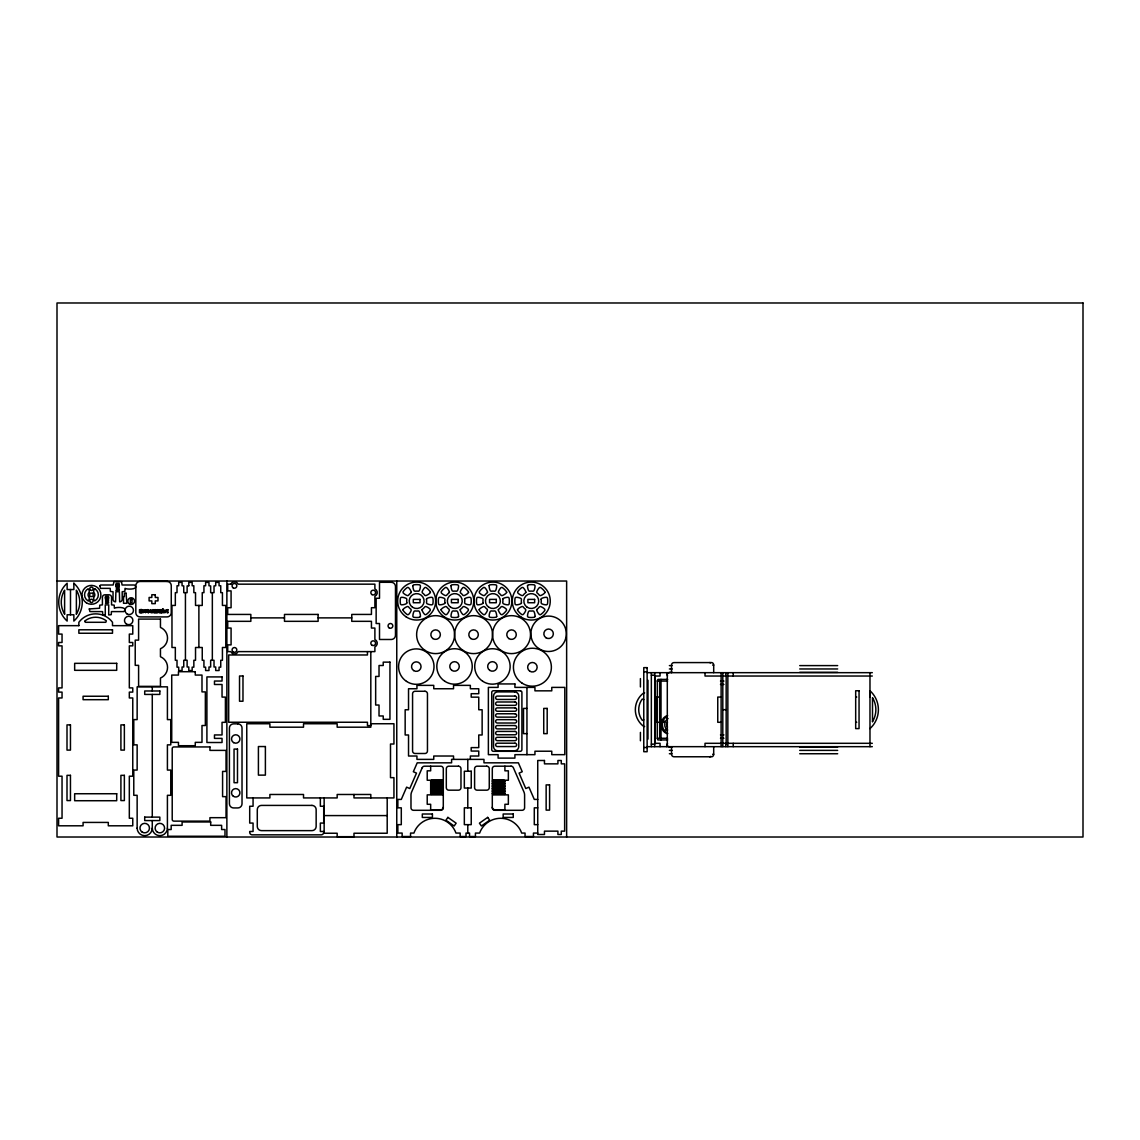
<?xml version="1.0" encoding="UTF-8"?>
<svg xmlns="http://www.w3.org/2000/svg" width="1140" height="1140" viewBox="0 0 1140 1140"><rect width="100%" height="100%" fill="white"/><g stroke="black" fill="none" stroke-linecap="round" stroke-linejoin="round"><path stroke-width="1.5" d="M70.495 589.537L70.495 614.774M869.977 697.053L869.977 690.755A25.493 25.493 0 0 1 869.977 728.603M152.632 611.866L152.646 609.686L153.458 609.686C155.439 612.38 150.907 614.075 151.321 611.425M667.698 739.946L657.866 739.946L657.253 738.264L657.31 680.466L657.923 679.397L667.698 679.397M118.446 584.891L116.793 584.221L116.793 584.948M643.772 719.839L642.39 720.423A17.627 17.627 0 0 1 642.262 699.062L643.772 699.561M155.225 610.327L155.553 611.567L155.282 610.327M154.655 612.664L155.852 612.664M161.994 612.664L163.049 612.18M161.111 612.707L161.98 609.686L163.205 609.686L164.075 612.707L163.234 612.707M162.279 609.401L163.134 608.689L162.55 609.43M149.397 610.826L151.078 609.686L150.081 611.154L151.178 612.707L149.383 611.496M661.015 679.397L661.015 739.946M107.545 598.187L106.419 598.187M140.989 612.023L140.291 610.385L141.032 610.37M57 581.029L566.637 581.029L566.637 837.017M117.819 585.276L117.05 585.247M116.109 586.615L119.13 586.615L119.13 587.784L116.964 588.411L119.102 589.038L119.13 590.207M116.109 590.221L119.13 590.221M106.177 597.161L107.801 597.161M141.004 609.686L139.508 609.686L139.493 612.707L141.004 612.707M167.879 609.686L167.124 609.686L167.096 612.707L167.879 612.707M144.951 610.356L143.512 610.841M166.597 610.356L165.072 612.707L165.043 610.385M143.526 610.883C147.473 610.798 140.904 612.095 144.98 612.038L142.728 612.707L142.7 609.686L144.965 610.327M151.321 611.411L152.105 611.411M162.892 611.567L162.564 610.327L162.92 611.553M154.598 612.707L153.815 612.707L154.641 609.686L155.867 609.686L156.736 612.707L155.895 612.707M161.139 612.707L161.937 612.707M250.843 617.88L284.487 617.88M318.117 617.88L351.761 617.88M712.7 665.105L713.697 665.105L713.697 672.671M669.38 665.603L672.073 665.603M799.724 665.603L837.672 665.603M669.38 668.966L672.23 668.966M799.724 668.966L837.672 668.966M643.772 671.831L647.135 671.831M669.38 672.329L672.23 672.329M799.724 672.329L837.672 672.329M647.135 672.671L872.314 672.671M651.339 675.193L654.716 675.193M654.716 676.034L660.046 676.034L660.046 672.671M667.484 676.034L666.757 672.671M721.121 676.034L705.019 676.034L705.019 672.671M722.803 676.034L872.314 676.034M657.253 681.079L667.584 681.079M720.48 681.079L723.928 681.079M720.48 684.442L723.928 684.442M644.613 692.849L643.772 692.849A20.99 20.99 0 0 0 643.772 726.494L644.613 726.494M655.244 697.053L659.675 697.053M721.121 697.053L717.758 697.053L717.758 722.29L721.121 722.29M855.684 697.053L856.724 697.053M526.951 708.41L523.502 708.41L523.502 733.647L526.951 733.647M722.803 709.678L726.166 709.678M666.644 718.599L667.983 718.599M655.244 722.29L659.675 722.29M855.684 722.29L856.724 722.29M370.814 723.743L393.941 723.743L393.941 744.021L390.493 744.021L390.493 777.651L393.941 777.651L393.941 797.929L353.984 797.929L353.984 794.48M370.814 725.61L367.451 725.61L367.451 722.247L228.684 722.247L228.684 654.973L367.451 654.973L367.451 651.61M720.48 734.901L723.928 734.901M657.253 738.264L667.584 738.264M720.48 738.264L723.928 738.264M654.716 743.308L660.046 743.308L660.046 746.672M667.484 743.308L666.757 746.672M721.121 743.308L705.019 743.308L705.019 746.672M722.803 743.308L872.314 743.308M651.339 744.149L654.716 744.149M647.135 746.672L872.314 746.672M669.38 747.014L672.23 747.014M799.724 747.014L837.672 747.014M643.772 747.512L647.135 747.512M669.38 750.377L672.23 750.377M799.724 750.377L837.672 750.377M669.38 753.74L672.073 753.74M799.724 753.74L837.672 753.74M712.7 754.252L713.697 754.252L713.697 746.672M431.504 779.774L442.448 779.774M493.136 779.774L504.065 779.774M430.664 781.043L436.349 781.043M437.603 781.043L443.289 781.043M492.295 781.043L497.966 781.043M499.234 781.043L504.906 781.043M431.504 782.297L442.448 782.297M493.136 782.297L504.065 782.297M430.664 783.565L436.349 783.565M437.603 783.565L443.289 783.565M492.295 783.565L497.966 783.565M499.234 783.565L504.906 783.565M431.504 784.833L442.448 784.833M493.136 784.833L504.065 784.833M430.664 786.087L436.349 786.087M437.603 786.087L443.289 786.087M492.295 786.087L497.966 786.087M499.234 786.087L504.906 786.087M431.504 787.355L442.448 787.355M493.136 787.355L504.065 787.355M430.664 788.609L436.349 788.609M437.603 788.609L443.289 788.609M492.295 788.609L497.966 788.609M499.234 788.609L504.906 788.609M431.504 789.877L442.448 789.877M493.136 789.877L504.065 789.877M430.664 791.131L436.349 791.131M437.603 791.131L443.289 791.131M492.295 791.131L497.966 791.131M499.234 791.131L504.906 791.131M431.504 792.4L442.448 792.4M493.136 792.4L504.065 792.4M430.664 793.654L436.349 793.654M437.603 793.654L443.289 793.654M492.295 793.654L497.966 793.654M499.234 793.654L504.906 793.654M431.504 794.922L442.448 794.922M493.136 794.922L504.065 794.922M537.738 799.425L534.289 799.425L528.946 787.156L525.782 788.538L519.085 773.105L522.248 771.737L518.372 762.831L483.973 762.831L483.973 759.382L451.597 759.382L451.597 762.831L417.212 762.831L413.336 771.737L416.499 773.105L409.787 788.538L406.624 787.156L401.294 799.425L397.846 799.425L397.846 807.832L401.294 807.832L401.294 824.662L397.846 824.662L397.846 833.069L402.135 833.069L402.135 836.518L410.543 836.518L410.543 833.069L413.905 833.069A22.344 22.344 0 0 1 455.957 833.069L460.161 833.069L460.161 836.518L466.018 836.518L466.018 833.069L469.552 833.069L469.552 836.518L475.423 836.518L475.423 833.069L479.626 833.069A22.344 22.344 0 0 1 521.678 833.069L525.041 833.069L525.041 836.518L533.449 836.518L533.449 833.069L537.738 833.069M537.738 807.832L534.289 807.832L534.289 824.662L537.738 824.662M324.145 815.585L387.201 815.585M108.471 601.977L106.334 601.364L108.471 600.751L108.499 599.569L105.478 599.555L107.701 600.353L105.507 600.951L107.673 602.362L105.478 603.131L108.499 603.16L108.499 601.991M141.317 610.598L141.346 611.396M869.977 672.671L869.977 746.672M733.234 672.671L733.234 676.034M733.234 743.308L733.234 746.672M727.847 672.671L727.847 746.672M726.166 675.407L726.166 743.95M725.838 672.671L725.838 676.034M725.838 743.308L725.838 746.672M722.803 672.671L722.803 746.672M721.121 672.671L721.121 746.672M671.531 672.671L671.531 665.105A2.522 2.522 0 0 1 674.053 662.582L711.631 662.582A2.522 2.066 -90 0 1 713.697 665.105M671.531 746.672L671.531 754.252A2.522 2.522 0 0 0 674.053 756.775L711.631 756.775A2.522 2.066 -90 0 0 713.697 754.252M659.675 681.079L659.675 738.264M656.583 697.053L656.583 722.29M655.244 676.034L655.244 743.308M654.716 672.671L654.716 746.672M651.339 672.671L651.339 746.672M647.976 680.252L647.976 739.091M640.409 678.571L640.409 686.964M640.409 732.393L640.409 740.786M526.951 687.392L526.951 754.666M504.906 766.194L504.906 770.825L508.355 770.825L508.355 780.245L504.906 780.245L504.906 794.865L508.355 794.865L508.355 804.284L504.906 804.284L504.906 809.742L494.817 809.742A2.522 2.522 0 0 1 492.295 807.22M470.35 759.382L470.35 756.019L478.757 756.019L478.757 751.06L471.191 751.06L471.191 747.612L478.757 747.612L478.757 734.986L482.135 734.986L482.135 709.764L478.757 709.764L478.757 697.153L471.191 697.153L471.191 693.704L478.757 693.704L478.757 688.745L470.35 688.745L470.35 685.368L453.535 685.368L453.535 688.745L433.756 688.745L433.756 685.368L416.941 685.368L416.941 688.745L408.533 688.745L408.533 709.764L405.156 709.764L405.156 734.986L408.533 734.986L408.533 756.019L416.941 756.019L416.941 759.382L433.756 759.382L433.756 756.019L453.535 756.019L453.535 759.382M467.785 759.382L467.785 771.239M467.785 788.053L467.785 807.832M467.785 824.662L467.785 833.069M430.664 766.194L430.664 770.825L427.215 770.825L427.215 780.245L430.664 780.245L430.664 794.865L427.215 794.865L427.215 804.284L430.664 804.284L430.664 809.742L440.767 809.742A2.522 2.522 0 0 0 443.289 807.22M396.763 581.029L396.763 837.017M387.201 797.929L387.201 833.24L353.984 833.24L353.984 836.689L337.169 836.689L337.169 833.24L324.145 833.24L324.145 797.929M370.814 651.61L370.814 727.192L337.169 727.192L337.169 723.743L303.525 723.743L303.525 727.192L269.895 727.192L269.895 723.743L246.767 723.743L246.767 797.929L269.895 797.929L269.895 794.48L303.525 794.48L303.525 797.929L337.169 797.929L337.169 794.48L370.814 794.48L370.814 797.929M320.354 797.843L320.354 806.251L323.717 806.251L323.717 823.066L320.354 823.066L320.354 831.473L323.717 831.473L323.717 832.314A2.522 2.522 0 0 1 321.195 834.836L252.225 834.836A2.522 2.522 0 0 1 249.703 832.314L249.703 831.473L253.066 831.473L253.066 823.066L249.703 823.066L249.703 806.251L253.066 806.251L253.066 797.843M226.874 581.029L226.874 837.017M212.339 592.658L212.339 660.274M198.887 605.44L198.887 647.491M185.435 592.658L185.435 660.274M167.908 609.686L167.908 612.707M167.409 828.281L167.409 795.307L170.772 795.307L170.772 770.07L167.409 770.07L167.409 744.848L170.772 744.848L170.772 719.611L167.409 719.611L167.409 686.836L137.142 686.836L137.142 719.611L133.779 719.611L133.779 744.848L137.142 744.848L137.142 770.07L133.779 770.07L133.779 795.307L137.142 795.307L137.142 828.281M166.639 610.327L164.26 610.327M152.275 686.836L152.275 690.982M152.275 694.431L152.275 817.123M152.275 820.572L152.275 828.096A7.567 7.567 0 0 1 144.709 835.663A7.567 7.567 0 0 1 137.142 828.096M149.326 610.826L148.513 609.686L148.513 612.707L149.326 611.496M119.13 584.934L119.13 583.423L116.109 583.409L116.109 584.934M116.109 586.658L118.318 587.414L116.138 588.012L118.303 589.423L116.109 590.192M108.499 597.859L108.499 596.363L105.478 596.348L105.478 597.859M167.409 828.096A7.567 7.567 0 0 1 159.842 835.663A7.567 7.567 0 0 1 152.275 828.096M119.372 584.962A1.425 1.425 0 0 1 117.919 586.302M117.32 586.302A1.425 1.425 0 0 1 115.853 584.962M108.756 597.901A1.425 1.425 0 0 1 107.288 599.241M106.69 599.241A1.425 1.425 0 0 1 105.222 597.901M141.047 609.43A1.425 1.425 0 0 1 142.372 610.898M142.372 611.496A1.425 1.425 0 0 1 141.047 612.964M667.513 733.804A9.448 8.664 -90 0 1 661.043 724.627A9.448 8.664 -90 0 1 667.598 715.507M667.47 727.192A3.05 2.793 90 0 0 667.171 726.593A3.363 3.078 -90 0 1 667.171 722.746A3.05 2.793 90 0 0 667.47 722.147M667.499 729.386A3.05 2.793 90 0 1 667.114 730.17M667.684 733.376A9.448 8.664 -90 0 1 662.383 724.969A9.448 8.664 -90 0 1 667.199 716.205M665.746 730.085A6.926 6.341 -90 0 1 665.318 729.685M663.779 722.176A6.926 6.341 -90 0 1 664.264 721.093M667.527 730.427A6.926 6.341 -90 0 1 667.456 718.955M709.65 662.582A2.522 2.066 -90 0 1 710.591 662.867M710.776 756.361A2.522 2.066 -90 0 1 709.65 756.775M668.981 746.672A1.681 1.681 0 0 1 667.299 744.99L667.299 674.353A1.681 1.681 0 0 1 668.981 672.671M73.858 583.238L73.858 589.537L67.132 589.537L67.132 583.238A25.493 25.493 0 0 0 67.132 621.072L67.132 614.774L73.858 614.774L73.858 621.072A25.493 25.493 0 0 0 73.858 583.238M144.709 817.123L144.709 820.572L159.842 820.572L159.842 817.123L144.709 817.123M84.731 621.428L85.514 622.298L105.792 622.298L106.348 620.83A17.627 17.627 0 0 0 85.073 620.787L84.731 621.428M406.838 602.889L406.382 603.659A10.802 10.802 0 0 1 401.294 604.827L400.496 604.2A16.459 16.459 0 0 1 400.482 597.987L401.294 597.303A10.802 10.802 0 0 1 406.382 598.471L406.838 599.298A9.975 9.975 0 0 0 406.838 602.761L406.838 602.946M426.474 599.184L426.474 599.298A9.975 9.975 0 0 1 426.488 602.761L426.93 603.659A10.802 10.802 0 0 0 432.017 604.827L432.83 604.143A16.459 16.459 0 0 0 432.83 597.987L432.017 597.303A10.802 10.802 0 0 0 426.93 598.471L426.474 599.184M444.971 602.889L444.614 603.587A10.802 10.802 0 0 1 439.427 604.827L438.629 604.2A16.459 16.459 0 0 1 438.615 597.987L439.427 597.303A10.802 10.802 0 0 1 444.514 598.471L444.971 599.298A9.975 9.975 0 0 0 444.956 602.761L444.971 602.946M464.607 599.184L464.607 599.298A9.975 9.975 0 0 1 464.607 602.761L465.063 603.659A10.802 10.802 0 0 0 470.15 604.827L470.948 604.143A16.459 16.459 0 0 0 470.948 597.987L470.15 597.303A10.802 10.802 0 0 0 465.063 598.471L464.607 599.184M483.103 602.889L482.747 603.587A10.802 10.802 0 0 1 477.56 604.827L476.748 604.143A16.459 16.459 0 0 1 476.748 597.987L477.56 597.303A10.802 10.802 0 0 1 482.647 598.471L483.103 599.298A9.975 9.975 0 0 0 483.089 602.761L483.103 602.946M502.74 599.184L502.74 599.298A9.975 9.975 0 0 1 502.74 602.761L503.196 603.659A10.802 10.802 0 0 0 508.269 604.827L509.081 604.143A16.459 16.459 0 0 0 509.081 597.987L508.269 597.303A10.802 10.802 0 0 0 503.196 598.471L502.74 599.184M521.465 602.889L521.051 603.63A10.802 10.802 0 0 1 515.921 604.827L515.138 604.271A16.459 16.459 0 0 1 515.109 597.987L515.921 597.303A10.802 10.802 0 0 1 520.994 598.471L521.465 599.298A9.975 9.975 0 0 0 521.45 602.761L521.465 602.889M541.087 599.184L541.087 599.298A9.975 9.975 0 0 1 541.101 602.761L541.543 603.659A10.802 10.802 0 0 0 546.63 604.827L547.442 604.143A16.459 16.459 0 0 0 547.442 597.987L546.701 597.303A10.802 10.802 0 0 0 541.543 598.471L541.087 599.184M411.269 592.216L410.913 592.914A9.975 9.975 0 0 0 408.505 595.322L407.621 595.65A10.802 10.802 0 0 1 403.132 592.871L403.047 591.803A16.459 16.459 0 0 1 407.393 587.456L408.462 587.542A10.802 10.802 0 0 1 411.226 591.974L411.269 592.273M422.042 609.857L422.085 610.157A10.802 10.802 0 0 0 424.864 614.588L425.918 614.674A16.459 16.459 0 0 0 430.264 610.327L430.179 609.259A10.802 10.802 0 0 0 425.747 606.494L424.807 606.808A9.975 9.975 0 0 1 422.399 609.216L422.042 609.857M449.402 592.216L449.046 592.914A9.975 9.975 0 0 0 446.638 595.322L445.754 595.65A10.802 10.802 0 0 1 441.266 592.871L441.18 591.803A16.459 16.459 0 0 1 445.526 587.456L446.581 587.542A10.802 10.802 0 0 1 449.359 591.974L449.388 592.273M460.175 609.857L460.218 610.157A10.802 10.802 0 0 0 462.982 614.588L464.037 614.674A16.459 16.459 0 0 0 468.397 610.327L468.312 609.259A10.802 10.802 0 0 0 463.88 606.494L462.94 606.808A9.975 9.975 0 0 1 460.532 609.216L460.175 609.857M487.521 592.216L487.165 592.914A9.975 9.975 0 0 0 484.771 595.322L483.816 595.636A10.802 10.802 0 0 1 479.399 592.871L479.313 591.803A16.459 16.459 0 0 1 483.659 587.456L484.714 587.542A10.802 10.802 0 0 1 487.493 591.974L487.521 592.273M498.308 609.857L498.351 610.157A10.802 10.802 0 0 0 501.116 614.588L502.17 614.674A16.459 16.459 0 0 0 506.53 610.327L506.431 609.259A10.802 10.802 0 0 0 502.013 606.494L501.073 606.808A9.975 9.975 0 0 1 498.665 609.216L498.308 609.857M525.882 592.216L525.526 592.914A9.975 9.975 0 0 0 523.132 595.322L522.305 595.664A10.802 10.802 0 0 1 517.76 592.871L517.66 591.803A16.459 16.459 0 0 1 522.02 587.456L523.075 587.542A10.802 10.802 0 0 1 525.839 591.974L525.882 592.273M536.669 609.857L536.712 610.157A10.802 10.802 0 0 0 539.476 614.588L540.531 614.674A16.459 16.459 0 0 0 544.877 610.327L544.792 609.259A10.802 10.802 0 0 0 540.374 606.494L539.42 606.808A9.975 9.975 0 0 1 537.026 609.216L536.669 609.857M89.276 609.002L89.918 611.567L102.543 611.596L102.728 614.645L105.265 614.959L105.265 604.87L108.713 604.87L108.713 614.959L111.25 614.645L111.435 611.596L123.861 611.596C128.877 606.751 116.009 606.95 114.399 608.233L114.185 605.126L111.563 604.87L111.563 597.317A2.522 2.522 0 0 0 109.041 594.795L104.937 594.795A2.522 2.522 0 0 0 102.415 597.317L102.415 604.87L99.75 605.183L99.579 608.233L89.276 608.945M99.892 585.789L100.548 588.354L110.195 588.368L110.38 591.418L113.045 591.731L113.045 599.298A2.522 2.522 0 0 0 115.567 601.834L115.895 591.731L119.344 591.731L119.672 601.834A2.522 2.522 0 0 0 122.194 599.298L122.194 591.731L124.844 591.418L125.029 588.368C127.48 589.679 139.451 589.58 134.563 585.005L122.066 585.005L121.538 581.699L114 581.642L113.159 585.005L100.676 585.005L99.892 585.789M402.905 609.772L403.047 610.327A16.459 16.459 0 0 0 407.393 614.674L408.462 614.588A10.802 10.802 0 0 0 411.226 610.157L410.956 609.245A9.975 9.975 0 0 1 408.505 606.808L407.621 606.48A10.802 10.802 0 0 0 403.132 609.259L402.933 609.658M430.407 592.287L430.25 592.772A10.802 10.802 0 0 1 425.747 595.636L424.849 595.365A9.975 9.975 0 0 0 422.399 592.914L422.085 591.974A10.802 10.802 0 0 1 424.864 587.542L425.918 587.456A16.459 16.459 0 0 1 430.264 591.803L430.407 592.287M441.038 609.772L441.18 610.327A16.459 16.459 0 0 0 445.526 614.674L446.581 614.588A10.802 10.802 0 0 0 449.359 610.157L449.089 609.245A9.975 9.975 0 0 1 446.638 606.808L445.754 606.48A10.802 10.802 0 0 0 441.266 609.259L441.052 609.658M468.54 592.287L468.341 592.814A10.802 10.802 0 0 1 463.88 595.636L462.968 595.365A9.975 9.975 0 0 0 460.532 592.914L460.218 591.974A10.802 10.802 0 0 1 462.982 587.542L464.037 587.456A16.459 16.459 0 0 1 468.397 591.803L468.54 592.287M479.171 609.772L479.313 610.327A16.459 16.459 0 0 0 483.659 614.674L484.714 614.588A10.802 10.802 0 0 0 487.493 610.157L487.222 609.245A9.975 9.975 0 0 1 484.771 606.808L483.816 606.494A10.802 10.802 0 0 0 479.399 609.259L479.185 609.658M506.673 592.287L506.474 592.814A10.802 10.802 0 0 1 502.013 595.636L501.101 595.365A9.975 9.975 0 0 0 498.665 592.914L498.351 591.974A10.802 10.802 0 0 1 501.116 587.542L502.17 587.456A16.459 16.459 0 0 1 506.53 591.803L506.673 592.287M517.517 609.772L517.66 610.327A16.459 16.459 0 0 0 522.02 614.674L523.075 614.588A10.802 10.802 0 0 0 525.839 610.157L525.526 609.216A9.975 9.975 0 0 1 523.132 606.808L522.305 606.466A10.802 10.802 0 0 0 517.76 609.259L517.532 609.715M545.034 592.287L544.792 592.871A10.802 10.802 0 0 1 540.374 595.636L539.42 595.322A9.975 9.975 0 0 0 537.026 592.914L536.712 591.974A10.802 10.802 0 0 1 539.476 587.542L540.531 587.456A16.459 16.459 0 0 1 544.877 591.803L545.034 592.287M412.894 585.647L412.894 585.703A10.802 10.802 0 0 0 414.062 590.791L414.96 591.232A9.975 9.975 0 0 1 418.351 591.232L419.249 590.791A10.802 10.802 0 0 0 420.418 585.703L419.734 584.891A16.459 16.459 0 0 0 413.578 584.891L412.894 585.647M420.418 616.427L419.734 617.239A16.459 16.459 0 0 1 413.578 617.239L412.908 616.555A10.802 10.802 0 0 1 414.062 611.339L414.96 610.898A9.975 9.975 0 0 0 418.351 610.898L419.249 611.339A10.802 10.802 0 0 1 420.418 616.427L420.418 616.484M451.027 585.647L451.027 585.703A10.802 10.802 0 0 0 452.195 590.791L453.093 591.232A9.975 9.975 0 0 1 456.484 591.232L457.382 590.791A10.802 10.802 0 0 0 458.551 585.703L457.867 584.891A16.459 16.459 0 0 0 451.711 584.891L451.027 585.647M458.551 616.427L457.867 617.239A16.459 16.459 0 0 1 451.711 617.239L451.041 616.555A10.802 10.802 0 0 1 452.195 611.339L453.093 610.898A9.975 9.975 0 0 0 456.484 610.898L457.382 611.339A10.802 10.802 0 0 1 458.551 616.427L458.551 616.484M489.16 585.647L489.16 585.703A10.802 10.802 0 0 0 490.328 590.791L491.226 591.232A9.975 9.975 0 0 1 494.618 591.232L495.515 590.791A10.802 10.802 0 0 0 496.684 585.703L496.114 584.934A16.459 16.459 0 0 0 489.844 584.891L489.16 585.647M496.684 616.427L496.114 617.196A16.459 16.459 0 0 1 489.844 617.239L489.174 616.555A10.802 10.802 0 0 1 490.328 611.339L491.226 610.898A9.975 9.975 0 0 0 494.618 610.898L495.515 611.339A10.802 10.802 0 0 1 496.684 616.427L496.67 616.484M527.521 585.647L527.521 585.703A10.802 10.802 0 0 0 528.689 590.791L529.516 591.247A9.975 9.975 0 0 1 532.978 591.232L533.862 590.791A10.802 10.802 0 0 0 535.03 585.703L534.418 584.905A16.459 16.459 0 0 0 528.205 584.891L527.521 585.647M535.03 616.427L534.418 617.225A16.459 16.459 0 0 1 528.205 617.239L527.521 616.427A10.802 10.802 0 0 1 528.689 611.339L529.516 610.883A9.975 9.975 0 0 0 532.978 610.898L533.862 611.339A10.802 10.802 0 0 1 535.03 616.427L535.03 616.484M159.928 610.484L159.329 612.707L157.904 610.47L157.904 612.707L157.121 612.707L157.121 609.686L158.303 609.686L158.916 611.866L159.543 609.686L160.726 609.686L160.726 612.707L159.928 612.707L159.928 610.484M422.213 767.705L411.683 791.873A8.408 8.408 0 0 0 410.984 795.236L410.984 807.776A2.522 2.522 0 0 0 413.507 810.298L440.767 810.298A2.522 2.522 0 0 0 443.289 807.776L443.289 768.716A2.522 2.522 0 0 0 440.767 766.194L424.536 766.194A2.522 2.522 0 0 0 422.213 767.705M147.145 609.686L146.419 610.826L145.549 609.686L145.549 612.707L146.362 611.496L148.214 612.707L147.117 611.154L148.114 609.686L147.145 609.686M447.892 817.38L445.911 820.202L454.162 826.001L456.143 823.18L447.892 817.38M94.777 588.767L94.563 588.995A3.05 3.05 0 0 0 94.207 592.914A3.363 3.363 0 0 1 94.207 596.761A3.05 3.05 0 0 0 94.563 600.68L94.777 600.894A6.926 6.926 0 0 0 94.777 588.767M88.336 600.68L88.108 600.894A6.926 6.926 0 0 1 88.108 588.767L88.336 588.995A3.05 3.05 0 0 1 88.692 592.914A3.363 3.363 0 0 0 88.692 596.761A3.05 3.05 0 0 1 88.336 600.68M487.692 817.38L479.427 823.18L481.408 826.001L489.673 820.202L487.692 817.38M188.798 585.76L187.117 585.932L187.117 592.658L183.754 592.658L183.754 585.932L182.072 585.76L182.072 582.398L178.695 582.398L178.695 585.76L177.013 585.76L177.013 592.658L175.332 592.658L175.332 605.44L171.969 605.44L171.969 647.491L175.332 647.491L175.332 660.274L177.013 660.274L177.013 667.171L178.695 667.171L178.695 670.534L182.072 670.534L182.072 667L183.754 667L183.754 660.274L187.117 660.274L187.117 667L188.798 667L188.798 670.534L192.161 670.534L192.161 667.171L193.843 667.171L193.843 660.274L195.524 660.274L195.524 647.491L202.25 647.491L202.25 660.274L203.932 660.274L203.932 667.171L205.613 667.171L205.613 670.534L208.976 670.534L208.976 667L210.658 667L210.658 660.274L214.021 660.274L214.021 667L215.702 667L215.702 670.534L219.065 670.534L219.065 667.171L220.747 667.171L220.747 660.274L222.428 660.274L222.428 647.491L225.791 647.491L225.791 605.44L222.428 605.44L222.428 592.658L220.747 592.658L220.747 585.76L219.065 585.76L219.065 582.398L215.702 582.398L215.702 585.76L214.021 585.932L214.021 592.658L210.658 592.658L210.658 585.932L208.976 585.76L208.976 582.398L205.613 582.398L205.613 585.76L203.932 585.76L203.932 592.658L202.25 592.658L202.25 605.44L195.524 605.44L195.524 592.658L193.843 592.658L193.843 585.76L192.161 585.76L192.161 582.398L188.798 582.398L188.798 585.76M1083 302.983L57 302.983L57 837.017L1083 837.017L1083 302.983M167.053 581.471L140.035 581.471A4.204 4.204 0 0 0 135.831 585.675L135.817 612.707A4.204 4.204 0 0 0 140.035 616.911L167.053 616.911A4.204 4.204 0 0 0 171.257 612.707L171.271 585.675A4.204 4.204 0 0 0 167.053 581.471M391.276 582.298L379.506 582.298L379.506 598.272L376.143 598.272L376.143 623.509L379.506 623.509L379.506 639.483L391.276 639.483A4.204 4.204 0 0 0 395.48 635.279L395.48 586.501A4.204 4.204 0 0 0 391.276 582.298M230.75 584.164L227.715 584.164L227.715 590.891L231.078 590.891L231.078 607.706L227.715 607.706L227.715 614.432L250.843 614.432L250.843 621.328L227.715 621.328L227.715 628.055L231.078 628.055L231.078 644.884L227.715 644.884L227.715 651.61L230.75 651.61A4.061 4.061 0 0 0 238.146 651.61L374.889 651.61L374.889 646.893A4.061 4.061 0 0 0 374.889 639.497L374.889 628.055L371.441 628.055L371.441 621.328L351.761 621.328L351.761 614.432L371.441 614.432L371.441 607.706L374.889 607.706L374.889 596.263A4.061 4.061 0 0 0 374.889 588.881L374.889 584.164L238.146 584.164A4.061 4.061 0 0 0 230.75 584.164M93.124 593.156L89.761 593.156L89.761 596.519L93.124 596.519L93.124 593.156M126.041 593.199L124.36 593.199L124.36 596.562L123.519 596.562L123.519 603.288L126.882 603.288L126.041 593.199M155.268 594.738L151.82 594.738L151.82 597.46L149.098 597.46L149.098 600.908L151.82 600.908L151.82 603.644L155.268 603.644L155.268 600.908L157.99 600.908L157.99 597.46L155.268 597.46L155.268 594.738M132.026 599.426L130.345 599.426L130.345 602.789L132.026 602.789L132.026 599.426M420.019 599.384L413.293 599.384L413.293 602.747L420.019 602.747L420.019 599.384M458.152 599.384L451.426 599.384L451.426 602.747L458.152 602.747L458.152 599.384M496.285 599.384L489.559 599.384L489.559 602.747L496.285 602.747L496.285 599.384M534.646 599.384L527.905 599.384L527.905 602.747L534.646 602.747L534.646 599.384M318.117 614.432L284.487 614.432L284.487 621.328L318.117 621.328L318.117 614.432M160.455 619.091L138.596 619.091L138.596 640.124L135.218 640.124L135.218 665.347L138.596 665.347L138.596 686.366L160.455 686.366L160.455 678.043A11.557 11.557 0 0 0 160.455 656.726L160.455 648.731A11.557 11.557 0 0 0 160.455 627.428L160.455 619.091M78.86 625.661L58.596 625.661L58.596 634.082L62.044 634.082L62.044 642.49L58.596 642.49L58.596 645.853L62.044 645.853L62.044 687.904L58.596 687.904L58.596 692.108L62.044 692.108L62.044 697.965L58.596 697.965L58.596 776.198L62.044 776.198L62.044 818.249L58.596 818.249L58.596 825.802L83.078 825.802L83.078 822.424L108.3 822.424L108.3 825.802L132.767 825.802L132.767 818.249L129.319 818.249L129.319 776.198L132.767 776.198L132.767 697.965L129.319 697.965L129.319 692.108L132.767 692.108L132.767 687.904L129.319 687.904L129.319 645.853L132.767 645.853L132.767 642.49L129.319 642.49L129.319 634.082L132.767 634.082L132.767 625.661L112.504 625.661L112.504 622.298A20.99 20.99 0 0 0 78.86 622.298L78.86 625.661M112.504 629.793L78.86 629.793L78.86 633.241L112.504 633.241L112.504 629.793M389.951 662.141L383.225 662.141L383.225 665.504L379.022 665.504L379.022 676.433L375.659 676.433L375.659 705.033L379.022 705.033L379.022 715.963L383.225 715.963L383.225 719.326L389.951 719.326L389.951 662.141M116.708 663.337L74.656 663.337L74.656 670.32L116.708 670.32L116.708 663.337M647.135 667.627L643.772 667.627L643.772 751.702L647.135 751.73L647.135 667.641M195.268 671.702L178.453 671.702L178.453 675.065L171.727 675.065L171.727 742.354L178.453 742.354L178.453 745.717L195.268 745.717L195.268 742.354L201.994 742.354L201.994 725.524L205.357 725.524L205.357 691.895L201.994 691.895L201.994 675.065L195.268 675.065L195.268 671.702M242.977 675.991L239.528 675.991L239.528 701.228L242.977 701.228L242.977 675.991M222.043 676.918L206.91 676.918L206.91 742.51L222.043 742.51L222.043 738.392L214.477 738.392L214.477 734.944L222.043 734.944L222.043 722.332L225.407 722.332L225.407 697.096L222.043 697.096L222.043 684.485L214.477 684.485L214.477 681.036L222.043 681.036L222.043 676.918M514.909 683.943L498.095 683.943L498.095 687.392L488.376 687.392L488.376 754.666L498.095 754.666L498.095 758.114L514.909 758.114L514.909 754.666L534.945 754.666L534.945 751.217L551.774 751.217L551.774 754.666L564.799 754.666L564.799 687.392L551.774 687.392L551.774 690.84L534.945 690.84L534.945 687.392L514.909 687.392L514.909 683.943M520.225 690.755L493.421 690.755A1.681 1.681 0 0 0 491.739 692.436L491.739 749.621A1.681 1.681 0 0 0 493.421 751.303L520.225 751.303A1.681 1.681 0 0 0 521.906 749.621L521.906 692.436A1.681 1.681 0 0 0 520.225 690.755M859.047 690.755L855.684 690.755L855.684 728.603L859.047 728.603L859.047 690.755M159.842 690.982L144.709 690.982L144.709 694.431L159.842 694.431L159.842 690.982M424.935 691.268L415.088 691.268A2.522 2.522 0 0 0 412.566 693.79L412.566 750.975A2.522 2.522 0 0 0 415.088 753.497L424.935 753.497A2.522 2.522 0 0 0 427.457 750.975L427.457 693.79A2.522 2.522 0 0 0 424.935 691.268M514.567 691.895L497.753 691.895A4.204 4.204 0 0 0 493.534 696.098L493.534 746.558A4.204 4.204 0 0 0 497.753 750.761L514.567 750.761A4.204 4.204 0 0 0 518.771 746.558L518.771 696.098A4.204 4.204 0 0 0 514.567 691.895M514.981 696.098L497.325 696.098A1.681 1.681 0 0 0 495.644 697.78A1.681 1.681 0 0 0 497.325 699.461L514.981 699.461A1.681 1.681 0 0 0 516.662 697.78A1.681 1.681 0 0 0 514.981 696.098M108.3 696.241L83.078 696.241L83.078 699.689L108.3 699.689L108.3 696.241M514.981 701.984L497.325 701.984A1.681 1.681 0 0 0 495.644 703.665A1.681 1.681 0 0 0 497.325 705.346L514.981 705.346A1.681 1.681 0 0 0 516.662 703.665A1.681 1.681 0 0 0 514.981 701.984M514.981 707.883L497.325 707.883A1.681 1.681 0 0 0 495.644 709.565A1.681 1.681 0 0 0 497.325 711.246L514.981 711.246A1.681 1.681 0 0 0 516.662 709.565A1.681 1.681 0 0 0 514.981 707.883M547.186 708.41L543.737 708.41L543.737 733.647L547.186 733.647L547.186 708.41M514.981 713.768L497.325 713.768A1.681 1.681 0 0 0 495.644 715.45A1.681 1.681 0 0 0 497.325 717.131L514.981 717.131A1.681 1.681 0 0 0 516.662 715.45A1.681 1.681 0 0 0 514.981 713.768M514.981 719.654L497.325 719.654A1.681 1.681 0 0 0 495.644 721.335A1.681 1.681 0 0 0 497.325 723.017L514.981 723.017A1.681 1.681 0 0 0 516.662 721.335A1.681 1.681 0 0 0 514.981 719.654M237.818 723.843L233.614 723.843A4.204 4.204 0 0 0 229.411 728.047L229.411 803.743A4.204 4.204 0 0 0 233.614 807.947L237.818 807.947A4.204 4.204 0 0 0 242.022 803.743L242.022 728.047A4.204 4.204 0 0 0 237.818 723.843M70.452 724.883L67.004 724.883L67.004 750.106L70.452 750.106L70.452 724.883M124.36 724.883L120.911 724.883L120.911 750.106L124.36 750.106L124.36 724.883M514.981 725.539L497.325 725.539A1.681 1.681 0 0 0 495.644 727.22A1.681 1.681 0 0 0 497.325 728.902L514.981 728.902A1.681 1.681 0 0 0 516.662 727.22A1.681 1.681 0 0 0 514.981 725.539M514.981 731.424L497.325 731.424A1.681 1.681 0 0 0 495.644 733.106A1.681 1.681 0 0 0 497.325 734.787L514.981 734.787A1.681 1.681 0 0 0 516.662 733.106A1.681 1.681 0 0 0 514.981 731.424M514.981 737.309L497.325 737.309A1.681 1.681 0 0 0 495.644 738.991A1.681 1.681 0 0 0 497.325 740.672L514.981 740.672A1.681 1.681 0 0 0 516.662 738.991A1.681 1.681 0 0 0 514.981 737.309M514.981 743.194L497.325 743.194A1.681 1.681 0 0 0 495.644 744.876A1.681 1.681 0 0 0 497.325 746.558L514.981 746.558A1.681 1.681 0 0 0 516.662 744.876A1.681 1.681 0 0 0 514.981 743.194M265.392 746.543L258.41 746.543L258.41 775.129L265.392 775.129L265.392 746.543M209.931 746.942L173.893 746.942A1.681 1.681 0 0 0 172.211 748.624L172.211 819.432A1.681 1.681 0 0 0 173.893 821.128L209.931 821.128L209.931 817.679L226.034 817.679L226.034 796.646L222.585 796.646L222.585 771.424L226.034 771.424L226.034 750.391L209.931 750.391L209.931 746.942M237.49 749.08L234.042 749.08L234.042 782.71L237.49 782.71L237.49 749.08M544.464 760.494L537.738 760.494L537.738 834.509L544.464 834.509L544.464 831.145L557.916 831.145L557.916 834.509L561.279 834.509L561.279 831.145L564.642 831.145L564.642 763.857L561.279 763.857L561.279 760.494L557.916 760.494L557.916 763.857L544.464 763.857L544.464 760.494M458.451 766.194L448.832 766.194A2.522 2.522 0 0 0 446.31 768.716L446.31 787.654A2.522 2.522 0 0 0 448.832 790.177L458.451 790.177A2.522 2.522 0 0 0 460.973 787.654L460.973 768.716A2.522 2.522 0 0 0 458.451 766.194M486.737 766.194L477.118 766.194A2.522 2.522 0 0 0 474.596 768.716L474.596 787.654A2.522 2.522 0 0 0 477.118 790.177L486.737 790.177A2.522 2.522 0 0 0 489.26 787.654L489.26 768.716A2.522 2.522 0 0 0 486.737 766.194M511.048 766.194L494.817 766.194A2.522 2.522 0 0 0 492.295 768.716L492.295 807.776A2.522 2.522 0 0 0 494.817 810.298L522.077 810.298A2.522 2.522 0 0 0 524.6 807.776L524.6 795.236A8.408 8.408 0 0 0 523.901 791.873L513.356 767.705A2.522 2.522 0 0 0 511.048 766.194M471.233 771.239L464.336 771.239L464.336 788.053L471.233 788.053L471.233 771.239M70.452 775.343L67.004 775.343L67.004 800.565L70.452 800.565L70.452 775.343M124.36 775.343L120.911 775.343L120.911 800.565L124.36 800.565L124.36 775.343M549.594 784.89L546.145 784.89L546.145 810.113L549.594 810.113L549.594 784.89M116.708 793.739L74.656 793.739L74.656 800.722L116.708 800.722L116.708 793.739M311.947 805.41L261.488 805.41A4.204 4.204 0 0 0 257.284 809.614L257.284 826.429A4.204 4.204 0 0 0 261.488 830.633L311.947 830.633A4.204 4.204 0 0 0 316.151 826.429L316.151 809.614A4.204 4.204 0 0 0 311.947 805.41M471.233 807.832L464.336 807.832L464.336 824.662L471.233 824.662L471.233 807.832M432.416 814.003L422.313 814.003L422.313 817.451L432.416 817.451L432.416 814.003M513.257 814.003L503.168 814.003L503.168 817.451L513.257 817.451L513.257 814.003M210.701 821.969L182.101 821.969L182.101 825.332L171.171 825.332L171.171 829.535L167.808 829.535L167.808 836.261L224.993 836.261L224.993 829.535L221.63 829.535L221.63 825.332L210.701 825.332L210.701 821.969M872.499 721.649L872.499 697.709A22.971 22.971 0 0 1 872.499 721.649M76.38 614.118L76.38 590.192A22.971 22.971 0 0 1 76.38 614.118M64.61 614.118L64.61 590.192A22.971 22.971 0 0 0 64.61 614.118M233.116 587.812A2.38 2.38 0 0 0 236.821 586.017A2.38 2.38 0 0 0 233.401 583.709A2.38 2.38 0 0 0 233.116 587.812M372.025 594.624A2.38 2.38 0 0 0 375.587 592.572A2.38 2.38 0 0 0 372.025 590.506A2.38 2.38 0 0 0 372.025 594.624M126.911 613.847A4.204 4.204 0 0 0 133.451 610.655A4.204 4.204 0 0 0 127.424 606.58A4.204 4.204 0 0 0 126.911 613.847M126.326 623.951A4.204 4.204 0 0 0 132.881 620.773A4.204 4.204 0 0 0 126.853 616.683A4.204 4.204 0 0 0 126.326 623.951M129.461 604A3.363 3.363 0 0 0 134.549 601.151A3.363 3.363 0 0 0 129.532 598.172A3.363 3.363 0 0 0 129.461 604M90.602 602.362A1.681 1.681 0 0 0 93.124 600.894A1.681 1.681 0 0 0 90.602 599.441A1.681 1.681 0 0 0 90.602 602.362M86.398 602.818A9.448 9.448 0 0 0 100.89 595.208A9.448 9.448 0 0 0 87.053 586.473A9.448 9.448 0 0 0 86.398 602.818M90.602 590.221A1.681 1.681 0 0 0 93.124 588.767A1.681 1.681 0 0 0 90.602 587.314A1.681 1.681 0 0 0 90.602 590.221M508.896 638.6A4.76 4.76 0 0 0 516.278 634.937A4.76 4.76 0 0 0 509.409 630.377A4.76 4.76 0 0 0 508.896 638.6M501.044 650.456A18.981 18.981 0 0 0 530.471 635.807A18.981 18.981 0 0 0 503.068 617.638A18.981 18.981 0 0 0 501.044 650.456M432.972 638.6A4.76 4.76 0 0 0 440.353 634.937A4.76 4.76 0 0 0 433.485 630.377A4.76 4.76 0 0 0 432.972 638.6M425.12 650.456A18.981 18.981 0 0 0 454.547 635.807A18.981 18.981 0 0 0 427.144 617.638A18.981 18.981 0 0 0 425.12 650.456M470.934 638.6A4.76 4.76 0 0 0 478.316 634.937A4.76 4.76 0 0 0 471.447 630.377A4.76 4.76 0 0 0 470.934 638.6M463.082 650.456A18.981 18.981 0 0 0 492.509 635.807A18.981 18.981 0 0 0 465.106 617.638A18.981 18.981 0 0 0 463.082 650.456M412.538 607.278A7.453 7.453 0 0 0 424.094 601.521A7.453 7.453 0 0 0 413.336 594.396A7.453 7.453 0 0 0 412.538 607.278M406.168 616.882A18.981 18.981 0 0 0 435.608 602.234A18.981 18.981 0 0 0 408.205 584.065A18.981 18.981 0 0 0 406.168 616.882M529.772 671.189A4.76 4.76 0 0 0 537.154 667.513A4.76 4.76 0 0 0 530.285 662.967A4.76 4.76 0 0 0 529.772 671.189M521.92 683.045A18.981 18.981 0 0 0 551.347 668.396A18.981 18.981 0 0 0 523.944 650.228A18.981 18.981 0 0 0 521.92 683.045M482.633 681.221A17.727 17.727 0 0 0 510.107 667.541A17.727 17.727 0 0 0 484.529 650.584A17.727 17.727 0 0 0 482.633 681.221M489.787 670.405A4.76 4.76 0 0 0 497.168 666.743A4.76 4.76 0 0 0 490.3 662.183A4.76 4.76 0 0 0 489.787 670.405M444.728 681.221A17.727 17.727 0 0 0 472.216 667.541A17.727 17.727 0 0 0 446.638 650.584A17.727 17.727 0 0 0 444.728 681.221M451.896 670.405A4.76 4.76 0 0 0 459.278 666.743A4.76 4.76 0 0 0 452.409 662.183A4.76 4.76 0 0 0 451.896 670.405M233.116 651.895A2.38 2.38 0 0 0 236.821 650.099A2.38 2.38 0 0 0 233.401 647.791A2.38 2.38 0 0 0 233.116 651.895M371.868 645.169A2.38 2.38 0 0 0 375.573 643.373A2.38 2.38 0 0 0 372.167 641.065A2.38 2.38 0 0 0 371.868 645.169M389.039 627.812A2.38 2.38 0 0 0 392.801 626.131A2.38 2.38 0 0 0 389.467 623.708A2.38 2.38 0 0 0 389.039 627.812M233.358 796.29A4.204 4.204 0 0 0 239.913 793.112A4.204 4.204 0 0 0 233.885 789.023A4.204 4.204 0 0 0 233.358 796.29M233.614 742.625A4.204 4.204 0 0 0 239.927 738.977A4.204 4.204 0 0 0 233.614 735.343A4.204 4.204 0 0 0 233.614 742.625M444.301 616.882A18.981 18.981 0 0 0 473.727 602.234A18.981 18.981 0 0 0 446.324 584.065A18.981 18.981 0 0 0 444.301 616.882M450.671 607.278A7.453 7.453 0 0 0 462.227 601.521A7.453 7.453 0 0 0 451.469 594.396A7.453 7.453 0 0 0 450.671 607.278M482.434 616.882A18.981 18.981 0 0 0 511.86 602.234A18.981 18.981 0 0 0 484.457 584.065A18.981 18.981 0 0 0 482.434 616.882M488.803 607.278A7.453 7.453 0 0 0 500.346 601.521A7.453 7.453 0 0 0 489.601 594.396A7.453 7.453 0 0 0 488.803 607.278M520.78 616.882A18.981 18.981 0 0 0 550.221 602.234A18.981 18.981 0 0 0 522.818 584.065A18.981 18.981 0 0 0 520.78 616.882M527.164 607.278A7.453 7.453 0 0 0 538.707 601.521A7.453 7.453 0 0 0 527.962 594.396A7.453 7.453 0 0 0 527.164 607.278M545.96 637.745A4.76 4.76 0 0 0 553.342 634.068A4.76 4.76 0 0 0 546.473 629.522A4.76 4.76 0 0 0 545.96 637.745M538.793 648.546A17.727 17.727 0 0 0 566.281 634.88A17.727 17.727 0 0 0 540.702 617.923A17.727 17.727 0 0 0 538.793 648.546M406.495 681.378A17.727 17.727 0 0 0 433.984 667.698A17.727 17.727 0 0 0 408.405 650.741A17.727 17.727 0 0 0 406.495 681.378M413.663 670.577A4.76 4.76 0 0 0 421.045 666.9A4.76 4.76 0 0 0 414.176 662.34A4.76 4.76 0 0 0 413.663 670.577M157.277 832.1A4.76 4.76 0 0 0 164.602 828.324A4.76 4.76 0 0 0 157.662 823.878A4.76 4.76 0 0 0 157.277 832.1M142.229 832.157A4.76 4.76 0 0 0 149.468 828.224A4.76 4.76 0 0 0 142.429 823.921A4.76 4.76 0 0 0 142.229 832.157"/></g></svg>
